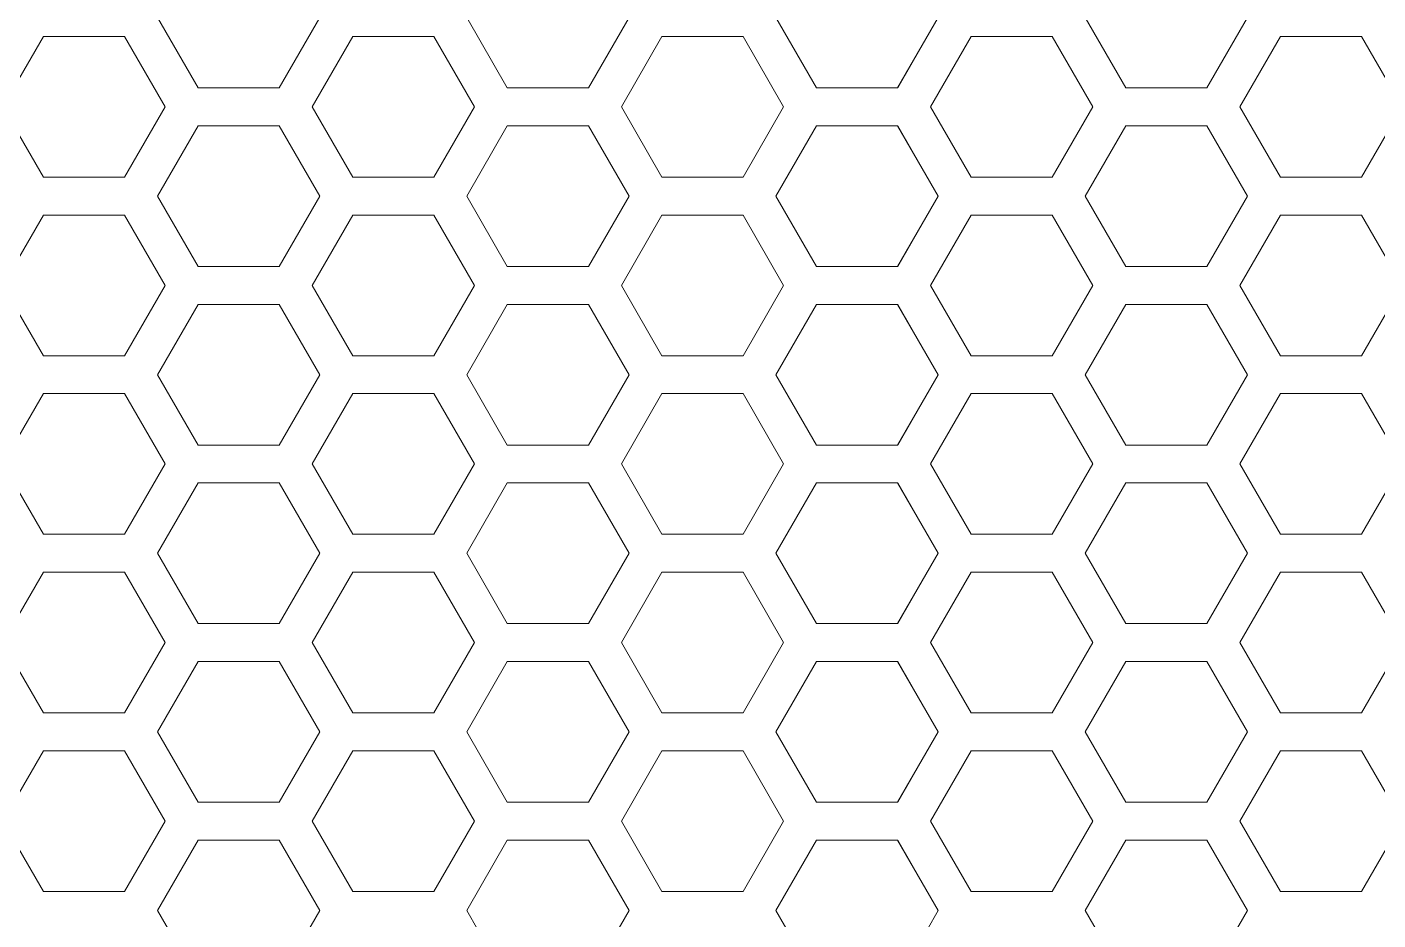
# Model space of a CAD drawing. Header units: millimetres. Extents: x 0 to 140, y -17 to 195.
# Drawn here: x 121.81 to 126.341, y 116.006 to 119 of the extents above; entities that cross this region are included whole.
import ezdxf

# ---------------------------------------------------------------- set-up
doc = ezdxf.new("R2010")
doc.units = ezdxf.units.MM
doc.layers.add('4203-42785_1_0', color=7, linetype='Continuous')

# ---------------------------------------------------------------- blocks, each defined once
blk = doc.blocks.new('a')
at = {"layer": '4203-42785_1_0', "color": 0, "linetype": 'ByBlock', "lineweight": 9}
for p, q in [((1506.8194, 437.3832), (1506.9262, 437.1983)), ((1507.1396, 437.1983), (1507.2464, 437.3832)), ((1507.6327, 437.3832), (1507.7395, 437.1983)), ((1507.9529, 437.1983), (1508.0596, 437.3832)), ((1508.446, 437.3832), (1508.5527, 437.1983)), ((1508.7661, 437.1983), (1508.8728, 437.3832)), ((1509.2593, 437.3832), (1509.366, 437.1983)), ((1509.5794, 437.1983), (1509.6862, 437.3832)), ((1511.6991, 437.3832), (1511.8058, 437.1983)), ((1512.0192, 437.1983), (1512.1259, 437.3832)), ((1512.5124, 437.3832), (1512.6191, 437.1983)), ((1512.8325, 437.1983), (1512.9393, 437.3832)), ((1513.3256, 437.3832), (1513.4323, 437.1983)), ((1513.6457, 437.1983), (1513.7524, 437.3832)), ((1514.1389, 437.3832), (1514.2456, 437.1983)), ((1514.459, 437.1983), (1514.5657, 437.3832)), ((1507.3328, 437.3332), (1507.2261, 437.1484)), ((1507.5463, 437.3332), (1507.3328, 437.3332)), ((1507.653, 437.1484), (1507.5463, 437.3332)), ((1508.1461, 437.3332), (1508.0394, 437.1484)), ((1508.3595, 437.3332), (1508.1461, 437.3332)), ((1508.4662, 437.1484), (1508.3595, 437.3332)), ((1508.9594, 437.3332), (1508.8527, 437.1484)), ((1509.1728, 437.3332), (1508.9594, 437.3332)), ((1509.2795, 437.1484), (1509.1728, 437.3332)), ((1509.7726, 437.3332), (1509.6659, 437.1484)), ((1509.9861, 437.3332), (1509.7726, 437.3332)), ((1510.0928, 437.1484), (1509.9861, 437.3332)), ((1511.3992, 437.3332), (1511.2925, 437.1484)), ((1511.6126, 437.3332), (1511.3992, 437.3332)), ((1511.7193, 437.1484), (1511.6126, 437.3332)), ((1512.2124, 437.3332), (1512.1057, 437.1484)), ((1512.4259, 437.3332), (1512.2124, 437.3332)), ((1512.5326, 437.1484), (1512.4259, 437.3332)), ((1513.0257, 437.3332), (1512.919, 437.1484)), ((1513.2391, 437.3332), (1513.0257, 437.3332)), ((1513.3458, 437.1484), (1513.2391, 437.3332)), ((1513.8389, 437.3332), (1513.7322, 437.1484)), ((1514.0523, 437.3332), (1513.8389, 437.3332)), ((1514.1591, 437.1484), (1514.0523, 437.3332)), ((1514.6522, 437.3332), (1514.5455, 437.1484)), ((1514.8656, 437.3332), (1514.6522, 437.3332)), ((1514.9724, 437.1484), (1514.8656, 437.3332)), ((1506.9262, 437.1983), (1507.1396, 437.1983)), ((1507.7395, 437.1983), (1507.9529, 437.1983)), ((1508.5527, 437.1983), (1508.7661, 437.1983)), ((1509.366, 437.1983), (1509.5794, 437.1983)), ((1511.8058, 437.1983), (1512.0192, 437.1983)), ((1512.6191, 437.1983), (1512.8325, 437.1983)), ((1513.4323, 437.1983), (1513.6457, 437.1983)), ((1514.2456, 437.1983), (1514.459, 437.1983)), ((1507.2261, 437.1484), (1507.3328, 436.9635)), ((1507.5463, 436.9635), (1507.653, 437.1484)), ((1508.0394, 437.1484), (1508.1461, 436.9635)), ((1508.3595, 436.9635), (1508.4662, 437.1484)), ((1508.8527, 437.1484), (1508.9594, 436.9635)), ((1509.1728, 436.9635), (1509.2795, 437.1484)), ((1509.6659, 437.1484), (1509.7726, 436.9635)), ((1509.9861, 436.9635), (1510.0928, 437.1484)), ((1511.2925, 437.1484), (1511.3992, 436.9635)), ((1511.6126, 436.9635), (1511.7193, 437.1484)), ((1512.1057, 437.1484), (1512.2124, 436.9635)), ((1512.4259, 436.9635), (1512.5326, 437.1484)), ((1512.919, 437.1484), (1513.0257, 436.9635)), ((1513.2391, 436.9635), (1513.3458, 437.1484)), ((1513.7322, 437.1484), (1513.8389, 436.9635)), ((1514.0523, 436.9635), (1514.1591, 437.1484)), ((1514.5455, 437.1484), (1514.6522, 436.9635)), ((1514.8656, 436.9635), (1514.9724, 437.1484)), ((1506.9262, 437.0985), (1506.8194, 436.9136)), ((1507.1396, 437.0985), (1506.9262, 437.0985)), ((1507.2464, 436.9136), (1507.1396, 437.0985)), ((1507.7395, 437.0985), (1507.6327, 436.9136)), ((1507.9529, 437.0985), (1507.7395, 437.0985)), ((1508.0596, 436.9136), (1507.9529, 437.0985)), ((1508.5527, 437.0985), (1508.446, 436.9136)), ((1508.7661, 437.0985), (1508.5527, 437.0985)), ((1508.8728, 436.9136), (1508.7661, 437.0985)), ((1509.366, 437.0985), (1509.2593, 436.9136)), ((1509.5794, 437.0985), (1509.366, 437.0985)), ((1509.6862, 436.9136), (1509.5794, 437.0985)), ((1511.8058, 437.0985), (1511.6991, 436.9136)), ((1512.0192, 437.0985), (1511.8058, 437.0985)), ((1512.1259, 436.9136), (1512.0192, 437.0985)), ((1512.6191, 437.0985), (1512.5124, 436.9136)), ((1512.8325, 437.0985), (1512.6191, 437.0985)), ((1512.9393, 436.9136), (1512.8325, 437.0985)), ((1513.4323, 437.0985), (1513.3256, 436.9136)), ((1513.6457, 437.0985), (1513.4323, 437.0985)), ((1513.7524, 436.9136), (1513.6457, 437.0985)), ((1514.2456, 437.0985), (1514.1389, 436.9136)), ((1514.459, 437.0985), (1514.2456, 437.0985)), ((1514.5657, 436.9136), (1514.459, 437.0985)), ((1507.3328, 436.9635), (1507.5463, 436.9635)), ((1508.1461, 436.9635), (1508.3595, 436.9635)), ((1508.9594, 436.9635), (1509.1728, 436.9635)), ((1509.7726, 436.9635), (1509.9861, 436.9635)), ((1511.3992, 436.9635), (1511.6126, 436.9635)), ((1512.2124, 436.9635), (1512.4259, 436.9635)), ((1513.0257, 436.9635), (1513.2391, 436.9635)), ((1513.8389, 436.9635), (1514.0523, 436.9635)), ((1514.6522, 436.9635), (1514.8656, 436.9635)), ((1506.8194, 436.9136), (1506.9262, 436.7287)), ((1507.1396, 436.7287), (1507.2464, 436.9136)), ((1507.6327, 436.9136), (1507.7395, 436.7287)), ((1507.9529, 436.7287), (1508.0596, 436.9136)), ((1508.446, 436.9136), (1508.5527, 436.7287)), ((1508.7661, 436.7287), (1508.8728, 436.9136)), ((1509.2593, 436.9136), (1509.366, 436.7287)), ((1509.5794, 436.7287), (1509.6862, 436.9136)), ((1511.6991, 436.9136), (1511.8058, 436.7287)), ((1512.0192, 436.7287), (1512.1259, 436.9136)), ((1512.5124, 436.9136), (1512.6191, 436.7287)), ((1512.8325, 436.7287), (1512.9393, 436.9136)), ((1513.3256, 436.9136), (1513.4323, 436.7287)), ((1513.6457, 436.7287), (1513.7524, 436.9136)), ((1514.1389, 436.9136), (1514.2456, 436.7287)), ((1514.459, 436.7287), (1514.5657, 436.9136)), ((1507.3328, 436.8637), (1507.2261, 436.6788)), ((1507.5463, 436.8637), (1507.3328, 436.8637)), ((1507.653, 436.6788), (1507.5463, 436.8637)), ((1508.1461, 436.8637), (1508.0394, 436.6788)), ((1508.3595, 436.8637), (1508.1461, 436.8637)), ((1508.4662, 436.6788), (1508.3595, 436.8637)), ((1508.9594, 436.8637), (1508.8527, 436.6788)), ((1509.1728, 436.8637), (1508.9594, 436.8637)), ((1509.2795, 436.6788), (1509.1728, 436.8637)), ((1509.7726, 436.8637), (1509.6659, 436.6788)), ((1509.9861, 436.8637), (1509.7726, 436.8637)), ((1510.0928, 436.6788), (1509.9861, 436.8637)), ((1511.3992, 436.8637), (1511.2925, 436.6788)), ((1511.6126, 436.8637), (1511.3992, 436.8637)), ((1511.7193, 436.6788), (1511.6126, 436.8637)), ((1512.2124, 436.8637), (1512.1057, 436.6788)), ((1512.4259, 436.8637), (1512.2124, 436.8637)), ((1512.5326, 436.6788), (1512.4259, 436.8637)), ((1513.0257, 436.8637), (1512.919, 436.6788)), ((1513.2391, 436.8637), (1513.0257, 436.8637)), ((1513.3458, 436.6788), (1513.2391, 436.8637)), ((1513.8389, 436.8637), (1513.7322, 436.6788)), ((1514.0523, 436.8637), (1513.8389, 436.8637)), ((1514.1591, 436.6788), (1514.0523, 436.8637)), ((1514.6522, 436.8637), (1514.5455, 436.6788)), ((1514.8656, 436.8637), (1514.6522, 436.8637)), ((1514.9724, 436.6788), (1514.8656, 436.8637)), ((1506.9262, 436.7287), (1507.1396, 436.7287)), ((1507.7395, 436.7287), (1507.9529, 436.7287)), ((1508.5527, 436.7287), (1508.7661, 436.7287)), ((1509.366, 436.7287), (1509.5794, 436.7287)), ((1511.8058, 436.7287), (1512.0192, 436.7287)), ((1512.6191, 436.7287), (1512.8325, 436.7287)), ((1513.4323, 436.7287), (1513.6457, 436.7287)), ((1514.2456, 436.7287), (1514.459, 436.7287)), ((1507.2261, 436.6788), (1507.3328, 436.494)), ((1507.5463, 436.494), (1507.653, 436.6788)), ((1508.0394, 436.6788), (1508.1461, 436.494)), ((1508.3595, 436.494), (1508.4662, 436.6788)), ((1508.8527, 436.6788), (1508.9594, 436.494)), ((1509.1728, 436.494), (1509.2795, 436.6788)), ((1509.6659, 436.6788), (1509.7726, 436.494)), ((1509.9861, 436.494), (1510.0928, 436.6788)), ((1511.2925, 436.6788), (1511.3992, 436.494)), ((1511.6126, 436.494), (1511.7193, 436.6788)), ((1512.1057, 436.6788), (1512.2124, 436.494)), ((1512.4259, 436.494), (1512.5326, 436.6788)), ((1512.919, 436.6788), (1513.0257, 436.494)), ((1513.2391, 436.494), (1513.3458, 436.6788)), ((1513.7322, 436.6788), (1513.8389, 436.494)), ((1514.0523, 436.494), (1514.1591, 436.6788)), ((1514.5455, 436.6788), (1514.6522, 436.494)), ((1514.8656, 436.494), (1514.9724, 436.6788)), ((1506.9262, 436.6289), (1506.8194, 436.4441)), ((1507.1396, 436.6289), (1506.9262, 436.6289)), ((1507.2464, 436.4441), (1507.1396, 436.6289)), ((1507.7395, 436.6289), (1507.6327, 436.4441)), ((1507.9529, 436.6289), (1507.7395, 436.6289)), ((1508.0596, 436.4441), (1507.9529, 436.6289)), ((1508.5527, 436.6289), (1508.446, 436.4441)), ((1508.7661, 436.6289), (1508.5527, 436.6289)), ((1508.8728, 436.4441), (1508.7661, 436.6289)), ((1509.366, 436.6289), (1509.2593, 436.4441)), ((1509.5794, 436.6289), (1509.366, 436.6289)), ((1509.6862, 436.4441), (1509.5794, 436.6289)), ((1511.8058, 436.6289), (1511.6991, 436.4441)), ((1512.0192, 436.6289), (1511.8058, 436.6289)), ((1512.1259, 436.4441), (1512.0192, 436.6289)), ((1512.6191, 436.6289), (1512.5124, 436.4441)), ((1512.8325, 436.6289), (1512.6191, 436.6289)), ((1512.9393, 436.4441), (1512.8325, 436.6289)), ((1513.4323, 436.6289), (1513.3256, 436.4441)), ((1513.6457, 436.6289), (1513.4323, 436.6289)), ((1513.7524, 436.4441), (1513.6457, 436.6289)), ((1514.2456, 436.6289), (1514.1389, 436.4441)), ((1514.459, 436.6289), (1514.2456, 436.6289)), ((1514.5657, 436.4441), (1514.459, 436.6289)), ((1507.3328, 436.494), (1507.5463, 436.494)), ((1508.1461, 436.494), (1508.3595, 436.494)), ((1508.9594, 436.494), (1509.1728, 436.494)), ((1509.7726, 436.494), (1509.9861, 436.494)), ((1511.3992, 436.494), (1511.6126, 436.494)), ((1512.2124, 436.494), (1512.4259, 436.494)), ((1513.0257, 436.494), (1513.2391, 436.494)), ((1513.8389, 436.494), (1514.0523, 436.494)), ((1514.6522, 436.494), (1514.8656, 436.494)), ((1506.8194, 436.4441), (1506.9262, 436.2592)), ((1507.1396, 436.2592), (1507.2464, 436.4441)), ((1507.6327, 436.4441), (1507.7395, 436.2592)), ((1507.9529, 436.2592), (1508.0596, 436.4441)), ((1508.446, 436.4441), (1508.5527, 436.2592)), ((1508.7661, 436.2592), (1508.8728, 436.4441)), ((1509.2593, 436.4441), (1509.366, 436.2592)), ((1509.5794, 436.2592), (1509.6862, 436.4441)), ((1511.6991, 436.4441), (1511.8058, 436.2592)), ((1512.0192, 436.2592), (1512.1259, 436.4441)), ((1512.5124, 436.4441), (1512.6191, 436.2592)), ((1512.8325, 436.2592), (1512.9393, 436.4441)), ((1513.3256, 436.4441), (1513.4323, 436.2592)), ((1513.6457, 436.2592), (1513.7524, 436.4441)), ((1514.1389, 436.4441), (1514.2456, 436.2592)), ((1514.459, 436.2592), (1514.5657, 436.4441)), ((1507.3328, 436.3942), (1507.2261, 436.2093)), ((1507.5463, 436.3942), (1507.3328, 436.3942)), ((1507.653, 436.2093), (1507.5463, 436.3942)), ((1508.1461, 436.3942), (1508.0394, 436.2093)), ((1508.3595, 436.3942), (1508.1461, 436.3942)), ((1508.4662, 436.2093), (1508.3595, 436.3942)), ((1508.9594, 436.3942), (1508.8527, 436.2093)), ((1509.1728, 436.3942), (1508.9594, 436.3942)), ((1509.2795, 436.2093), (1509.1728, 436.3942)), ((1509.7726, 436.3942), (1509.6659, 436.2093)), ((1509.9861, 436.3942), (1509.7726, 436.3942)), ((1510.0928, 436.2093), (1509.9861, 436.3942)), ((1511.3992, 436.3942), (1511.2925, 436.2093)), ((1511.6126, 436.3942), (1511.3992, 436.3942)), ((1511.7193, 436.2093), (1511.6126, 436.3942)), ((1512.2124, 436.3942), (1512.1057, 436.2093)), ((1512.4259, 436.3942), (1512.2124, 436.3942)), ((1512.5326, 436.2093), (1512.4259, 436.3942)), ((1513.0257, 436.3942), (1512.919, 436.2093)), ((1513.2391, 436.3942), (1513.0257, 436.3942)), ((1513.3458, 436.2093), (1513.2391, 436.3942)), ((1513.8389, 436.3942), (1513.7322, 436.2093)), ((1514.0523, 436.3942), (1513.8389, 436.3942)), ((1514.1591, 436.2093), (1514.0523, 436.3942)), ((1514.6522, 436.3942), (1514.5455, 436.2093)), ((1514.8656, 436.3942), (1514.6522, 436.3942)), ((1514.9724, 436.2093), (1514.8656, 436.3942)), ((1506.9262, 436.2592), (1507.1396, 436.2592)), ((1507.7395, 436.2592), (1507.9529, 436.2592)), ((1508.5527, 436.2592), (1508.7661, 436.2592)), ((1509.366, 436.2592), (1509.5794, 436.2592)), ((1511.8058, 436.2592), (1512.0192, 436.2592)), ((1512.6191, 436.2592), (1512.8325, 436.2592)), ((1513.4323, 436.2592), (1513.6457, 436.2592)), ((1514.2456, 436.2592), (1514.459, 436.2592)), ((1507.2261, 436.2093), (1507.3328, 436.0244)), ((1507.5463, 436.0244), (1507.653, 436.2093)), ((1508.0394, 436.2093), (1508.1461, 436.0244)), ((1508.3595, 436.0244), (1508.4662, 436.2093)), ((1508.8527, 436.2093), (1508.9594, 436.0244)), ((1509.1728, 436.0244), (1509.2795, 436.2093)), ((1509.6659, 436.2093), (1509.7726, 436.0244)), ((1509.9861, 436.0244), (1510.0928, 436.2093)), ((1511.2925, 436.2093), (1511.3992, 436.0244)), ((1511.6126, 436.0244), (1511.7193, 436.2093)), ((1512.1057, 436.2093), (1512.2124, 436.0244)), ((1512.4259, 436.0244), (1512.5326, 436.2093)), ((1512.919, 436.2093), (1513.0257, 436.0244)), ((1513.2391, 436.0244), (1513.3458, 436.2093)), ((1513.7322, 436.2093), (1513.8389, 436.0244)), ((1514.0523, 436.0244), (1514.1591, 436.2093)), ((1514.5455, 436.2093), (1514.6522, 436.0244)), ((1514.8656, 436.0244), (1514.9724, 436.2093)), ((1506.9262, 436.1594), (1506.8194, 435.9745)), ((1507.1396, 436.1594), (1506.9262, 436.1594)), ((1507.2464, 435.9745), (1507.1396, 436.1594)), ((1507.7395, 436.1594), (1507.6327, 435.9745)), ((1507.9529, 436.1594), (1507.7395, 436.1594)), ((1508.0596, 435.9745), (1507.9529, 436.1594)), ((1508.5527, 436.1594), (1508.446, 435.9745)), ((1508.7661, 436.1594), (1508.5527, 436.1594)), ((1508.8728, 435.9745), (1508.7661, 436.1594)), ((1509.366, 436.1594), (1509.2593, 435.9745)), ((1509.5794, 436.1594), (1509.366, 436.1594)), ((1509.6862, 435.9745), (1509.5794, 436.1594)), ((1511.8058, 436.1594), (1511.6991, 435.9745)), ((1512.0192, 436.1594), (1511.8058, 436.1594)), ((1512.1259, 435.9745), (1512.0192, 436.1594)), ((1512.6191, 436.1594), (1512.5124, 435.9745)), ((1512.8325, 436.1594), (1512.6191, 436.1594)), ((1512.9393, 435.9745), (1512.8325, 436.1594)), ((1513.4323, 436.1594), (1513.3256, 435.9745)), ((1513.6457, 436.1594), (1513.4323, 436.1594)), ((1513.7524, 435.9745), (1513.6457, 436.1594)), ((1514.2456, 436.1594), (1514.1389, 435.9745)), ((1514.459, 436.1594), (1514.2456, 436.1594)), ((1514.5657, 435.9745), (1514.459, 436.1594)), ((1507.3328, 436.0244), (1507.5463, 436.0244)), ((1508.1461, 436.0244), (1508.3595, 436.0244)), ((1508.9594, 436.0244), (1509.1728, 436.0244)), ((1509.7726, 436.0244), (1509.9861, 436.0244)), ((1511.3992, 436.0244), (1511.6126, 436.0244)), ((1512.2124, 436.0244), (1512.4259, 436.0244)), ((1513.0257, 436.0244), (1513.2391, 436.0244)), ((1513.8389, 436.0244), (1514.0523, 436.0244)), ((1514.6522, 436.0244), (1514.8656, 436.0244)), ((1506.8194, 435.9745), (1506.9262, 435.7897)), ((1507.1396, 435.7897), (1507.2464, 435.9745)), ((1507.6327, 435.9745), (1507.7395, 435.7897)), ((1507.9529, 435.7897), (1508.0596, 435.9745)), ((1508.446, 435.9745), (1508.5527, 435.7897)), ((1508.7661, 435.7897), (1508.8728, 435.9745)), ((1509.2593, 435.9745), (1509.366, 435.7897)), ((1509.5794, 435.7897), (1509.6862, 435.9745)), ((1511.6991, 435.9745), (1511.8058, 435.7897)), ((1512.0192, 435.7897), (1512.1259, 435.9745)), ((1512.5124, 435.9745), (1512.6191, 435.7897)), ((1512.8325, 435.7897), (1512.9393, 435.9745)), ((1513.3256, 435.9745), (1513.4323, 435.7897)), ((1513.6457, 435.7897), (1513.7524, 435.9745)), ((1514.1389, 435.9745), (1514.2456, 435.7897)), ((1514.459, 435.7897), (1514.5657, 435.9745)), ((1507.3328, 435.9246), (1507.2261, 435.7397)), ((1507.5463, 435.9246), (1507.3328, 435.9246)), ((1507.653, 435.7397), (1507.5463, 435.9246)), ((1508.1461, 435.9246), (1508.0394, 435.7397)), ((1508.3595, 435.9246), (1508.1461, 435.9246)), ((1508.4662, 435.7397), (1508.3595, 435.9246)), ((1508.9594, 435.9246), (1508.8527, 435.7397)), ((1509.1728, 435.9246), (1508.9594, 435.9246)), ((1509.2795, 435.7397), (1509.1728, 435.9246)), ((1509.7726, 435.9246), (1509.6659, 435.7397)), ((1509.9861, 435.9246), (1509.7726, 435.9246)), ((1510.0928, 435.7397), (1509.9861, 435.9246)), ((1511.3992, 435.9246), (1511.2925, 435.7397)), ((1511.6126, 435.9246), (1511.3992, 435.9246)), ((1511.7193, 435.7397), (1511.6126, 435.9246)), ((1512.2124, 435.9246), (1512.1057, 435.7397)), ((1512.4259, 435.9246), (1512.2124, 435.9246)), ((1512.5326, 435.7397), (1512.4259, 435.9246)), ((1513.0257, 435.9246), (1512.919, 435.7397)), ((1513.2391, 435.9246), (1513.0257, 435.9246)), ((1513.3458, 435.7397), (1513.2391, 435.9246)), ((1513.8389, 435.9246), (1513.7322, 435.7397)), ((1514.0523, 435.9246), (1513.8389, 435.9246)), ((1514.1591, 435.7397), (1514.0523, 435.9246)), ((1514.6522, 435.9246), (1514.5455, 435.7397)), ((1514.8656, 435.9246), (1514.6522, 435.9246)), ((1514.9724, 435.7397), (1514.8656, 435.9246)), ((1506.9262, 435.7897), (1507.1396, 435.7897)), ((1507.7395, 435.7897), (1507.9529, 435.7897)), ((1508.5527, 435.7897), (1508.7661, 435.7897)), ((1509.366, 435.7897), (1509.5794, 435.7897)), ((1511.8058, 435.7897), (1512.0192, 435.7897)), ((1512.6191, 435.7897), (1512.8325, 435.7897)), ((1513.4323, 435.7897), (1513.6457, 435.7897)), ((1514.2456, 435.7897), (1514.459, 435.7897)), ((1507.2261, 435.7397), (1507.3328, 435.5549)), ((1507.5463, 435.5549), (1507.653, 435.7397)), ((1508.0394, 435.7397), (1508.1461, 435.5549)), ((1508.3595, 435.5549), (1508.4662, 435.7397)), ((1508.8527, 435.7397), (1508.9594, 435.5549)), ((1509.1728, 435.5549), (1509.2795, 435.7397)), ((1509.6659, 435.7397), (1509.7726, 435.5549)), ((1509.9861, 435.5549), (1510.0928, 435.7397)), ((1511.2925, 435.7397), (1511.3992, 435.5549)), ((1511.6126, 435.5549), (1511.7193, 435.7397)), ((1512.1057, 435.7397), (1512.2124, 435.5549)), ((1512.4259, 435.5549), (1512.5326, 435.7397)), ((1512.919, 435.7397), (1513.0257, 435.5549)), ((1513.2391, 435.5549), (1513.3458, 435.7397)), ((1513.7322, 435.7397), (1513.8389, 435.5549)), ((1514.0523, 435.5549), (1514.1591, 435.7397)), ((1514.5455, 435.7397), (1514.6522, 435.5549)), ((1514.8656, 435.5549), (1514.9724, 435.7397)), ((1506.9262, 435.6898), (1506.8194, 435.505)), ((1507.1396, 435.6898), (1506.9262, 435.6898)), ((1507.2464, 435.505), (1507.1396, 435.6898)), ((1507.7395, 435.6898), (1507.6327, 435.505)), ((1507.9529, 435.6898), (1507.7395, 435.6898)), ((1508.0596, 435.505), (1507.9529, 435.6898)), ((1508.5527, 435.6898), (1508.446, 435.505)), ((1508.7661, 435.6898), (1508.5527, 435.6898)), ((1508.8728, 435.505), (1508.7661, 435.6898)), ((1509.366, 435.6898), (1509.2593, 435.505)), ((1509.5794, 435.6898), (1509.366, 435.6898)), ((1509.6862, 435.505), (1509.5794, 435.6898)), ((1511.8058, 435.6898), (1511.6991, 435.505)), ((1512.0192, 435.6898), (1511.8058, 435.6898)), ((1512.1259, 435.505), (1512.0192, 435.6898)), ((1512.6191, 435.6898), (1512.5124, 435.505)), ((1512.8325, 435.6898), (1512.6191, 435.6898)), ((1512.9393, 435.505), (1512.8325, 435.6898)), ((1513.4323, 435.6898), (1513.3256, 435.505)), ((1513.6457, 435.6898), (1513.4323, 435.6898)), ((1513.7524, 435.505), (1513.6457, 435.6898)), ((1514.2456, 435.6898), (1514.1389, 435.505)), ((1514.459, 435.6898), (1514.2456, 435.6898)), ((1514.5657, 435.505), (1514.459, 435.6898)), ((1507.3328, 435.5549), (1507.5463, 435.5549)), ((1508.1461, 435.5549), (1508.3595, 435.5549)), ((1508.9594, 435.5549), (1509.1728, 435.5549)), ((1509.7726, 435.5549), (1509.9861, 435.5549)), ((1511.3992, 435.5549), (1511.6126, 435.5549)), ((1512.2124, 435.5549), (1512.4259, 435.5549)), ((1513.0257, 435.5549), (1513.2391, 435.5549)), ((1513.8389, 435.5549), (1514.0523, 435.5549)), ((1514.6522, 435.5549), (1514.8656, 435.5549)), ((1506.8194, 435.505), (1506.9262, 435.3201)), ((1507.1396, 435.3201), (1507.2464, 435.505)), ((1507.6327, 435.505), (1507.7395, 435.3201)), ((1507.9529, 435.3201), (1508.0596, 435.505)), ((1508.446, 435.505), (1508.5527, 435.3201)), ((1508.7661, 435.3201), (1508.8728, 435.505)), ((1509.2593, 435.505), (1509.366, 435.3201)), ((1509.5794, 435.3201), (1509.6862, 435.505)), ((1511.6991, 435.505), (1511.8058, 435.3201)), ((1512.0192, 435.3201), (1512.1259, 435.505)), ((1512.5124, 435.505), (1512.6191, 435.3201)), ((1512.8325, 435.3201), (1512.9393, 435.505)), ((1513.3256, 435.505), (1513.4323, 435.3201)), ((1513.6457, 435.3201), (1513.7524, 435.505)), ((1514.1389, 435.505), (1514.2456, 435.3201)), ((1514.459, 435.3201), (1514.5657, 435.505)), ((1507.3328, 435.4551), (1507.2261, 435.2702)), ((1507.5463, 435.4551), (1507.3328, 435.4551)), ((1507.653, 435.2702), (1507.5463, 435.4551)), ((1508.1461, 435.4551), (1508.0394, 435.2702)), ((1508.3595, 435.4551), (1508.1461, 435.4551)), ((1508.4662, 435.2702), (1508.3595, 435.4551)), ((1508.9594, 435.4551), (1508.8527, 435.2702)), ((1509.1728, 435.4551), (1508.9594, 435.4551)), ((1509.2795, 435.2702), (1509.1728, 435.4551)), ((1509.7726, 435.4551), (1509.6659, 435.2702)), ((1509.9861, 435.4551), (1509.7726, 435.4551)), ((1510.0928, 435.2702), (1509.9861, 435.4551)), ((1511.3992, 435.4551), (1511.2925, 435.2702)), ((1511.6126, 435.4551), (1511.3992, 435.4551)), ((1511.7193, 435.2702), (1511.6126, 435.4551)), ((1512.2124, 435.4551), (1512.1057, 435.2702)), ((1512.4259, 435.4551), (1512.2124, 435.4551)), ((1512.5326, 435.2702), (1512.4259, 435.4551)), ((1513.0257, 435.4551), (1512.919, 435.2702)), ((1513.2391, 435.4551), (1513.0257, 435.4551)), ((1513.3458, 435.2702), (1513.2391, 435.4551)), ((1513.8389, 435.4551), (1513.7322, 435.2702)), ((1514.0523, 435.4551), (1513.8389, 435.4551)), ((1514.1591, 435.2702), (1514.0523, 435.4551)), ((1514.6522, 435.4551), (1514.5455, 435.2702)), ((1514.8656, 435.4551), (1514.6522, 435.4551)), ((1514.9724, 435.2702), (1514.8656, 435.4551)), ((1506.9262, 435.3201), (1507.1396, 435.3201)), ((1507.7395, 435.3201), (1507.9529, 435.3201)), ((1508.5527, 435.3201), (1508.7661, 435.3201)), ((1509.366, 435.3201), (1509.5794, 435.3201)), ((1511.8058, 435.3201), (1512.0192, 435.3201)), ((1512.6191, 435.3201), (1512.8325, 435.3201)), ((1513.4323, 435.3201), (1513.6457, 435.3201)), ((1514.2456, 435.3201), (1514.459, 435.3201)), ((1507.2261, 435.2702), (1507.3328, 435.0853)), ((1507.5463, 435.0853), (1507.653, 435.2702)), ((1508.0394, 435.2702), (1508.1461, 435.0853)), ((1508.3595, 435.0853), (1508.4662, 435.2702)), ((1508.8527, 435.2702), (1508.9594, 435.0853)), ((1509.1728, 435.0853), (1509.2795, 435.2702)), ((1509.6659, 435.2702), (1509.7726, 435.0853)), ((1509.9861, 435.0853), (1510.0928, 435.2702)), ((1511.2925, 435.2702), (1511.3992, 435.0853)), ((1511.6126, 435.0853), (1511.7193, 435.2702)), ((1512.1057, 435.2702), (1512.2124, 435.0853)), ((1512.4259, 435.0853), (1512.5326, 435.2702)), ((1512.919, 435.2702), (1513.0257, 435.0853)), ((1513.2391, 435.0853), (1513.3458, 435.2702)), ((1513.7322, 435.2702), (1513.8389, 435.0853)), ((1514.0523, 435.0853), (1514.1591, 435.2702)), ((1514.5455, 435.2702), (1514.6522, 435.0853)), ((1514.8656, 435.0853), (1514.9724, 435.2702)), ((1506.9262, 435.2203), (1506.8194, 435.0354)), ((1507.1396, 435.2203), (1506.9262, 435.2203)), ((1507.2464, 435.0354), (1507.1396, 435.2203)), ((1507.7395, 435.2203), (1507.6327, 435.0354)), ((1507.9529, 435.2203), (1507.7395, 435.2203)), ((1508.0596, 435.0354), (1507.9529, 435.2203)), ((1508.5527, 435.2203), (1508.446, 435.0354)), ((1508.7661, 435.2203), (1508.5527, 435.2203)), ((1508.8728, 435.0354), (1508.7661, 435.2203)), ((1509.366, 435.2203), (1509.2593, 435.0354)), ((1509.5794, 435.2203), (1509.366, 435.2203)), ((1509.6862, 435.0354), (1509.5794, 435.2203)), ((1511.8058, 435.2203), (1511.6991, 435.0354)), ((1512.0192, 435.2203), (1511.8058, 435.2203)), ((1512.1259, 435.0354), (1512.0192, 435.2203)), ((1512.6191, 435.2203), (1512.5124, 435.0354)), ((1512.8325, 435.2203), (1512.6191, 435.2203)), ((1512.9393, 435.0354), (1512.8325, 435.2203)), ((1513.4323, 435.2203), (1513.3256, 435.0354)), ((1513.6457, 435.2203), (1513.4323, 435.2203)), ((1513.7524, 435.0354), (1513.6457, 435.2203)), ((1514.2456, 435.2203), (1514.1389, 435.0354)), ((1514.459, 435.2203), (1514.2456, 435.2203)), ((1514.5657, 435.0354), (1514.459, 435.2203)), ((1507.3328, 435.0853), (1507.5463, 435.0853)), ((1508.1461, 435.0853), (1508.3595, 435.0853)), ((1508.9594, 435.0853), (1509.1728, 435.0853)), ((1509.7726, 435.0853), (1509.9861, 435.0853)), ((1511.3992, 435.0853), (1511.6126, 435.0853)), ((1512.2124, 435.0853), (1512.4259, 435.0853)), ((1513.0257, 435.0853), (1513.2391, 435.0853)), ((1513.8389, 435.0853), (1514.0523, 435.0853)), ((1514.6522, 435.0853), (1514.8656, 435.0853)), ((1506.8194, 435.0354), (1506.9262, 434.8506)), ((1507.1396, 434.8506), (1507.2464, 435.0354)), ((1507.6327, 435.0354), (1507.7395, 434.8506)), ((1507.9529, 434.8506), (1508.0596, 435.0354)), ((1508.446, 435.0354), (1508.5527, 434.8506)), ((1508.7661, 434.8506), (1508.8728, 435.0354)), ((1509.2593, 435.0354), (1509.366, 434.8506)), ((1509.5794, 434.8506), (1509.6862, 435.0354)), ((1511.6991, 435.0354), (1511.8058, 434.8506)), ((1512.0192, 434.8506), (1512.1259, 435.0354)), ((1512.5124, 435.0354), (1512.6191, 434.8506)), ((1512.8325, 434.8506), (1512.9393, 435.0354)), ((1513.3256, 435.0354), (1513.4323, 434.8506)), ((1513.6457, 434.8506), (1513.7524, 435.0354)), ((1514.1389, 435.0354), (1514.2456, 434.8506)), ((1514.459, 434.8506), (1514.5657, 435.0354))]:
    blk.add_line(p, q, dxfattribs=at)

msp = doc.modelspace()

# ---------------------------------------------------------------- block references
at = {"lineweight": 15, "xscale": 1.275468447124703, "yscale": 1.275468447124703, "zscale": 1.275468447124703}
for p in [(-1805.8773, -438.8363), (-1799.6535, -438.8363)]:
    msp.add_blockref('a', p, dxfattribs=at)

doc.saveas('drawing.dxf')
